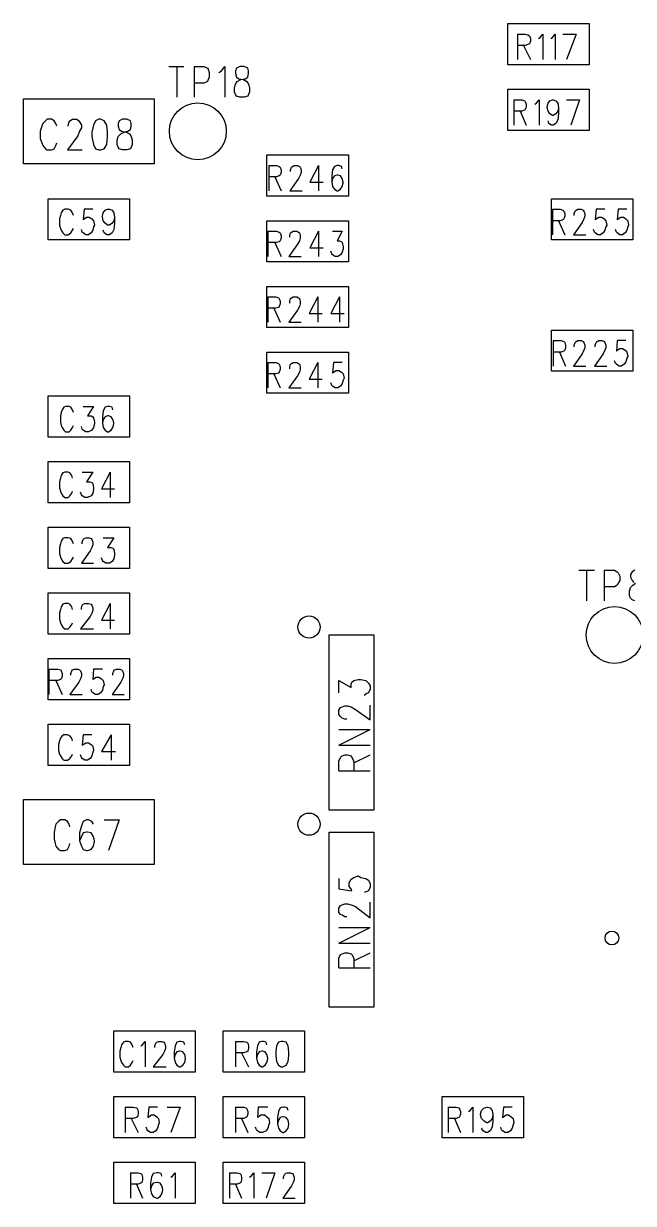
# Model space of a CAD drawing. Extents: x 11.9 to 28.1, y 10.8 to 21.2.
# Drawn here: x 21.648 to 22.345, y 15.767 to 17.114 of the extents above; entities that cross this region are included whole.
import ezdxf

# ---------------------------------------------------------------- set-up
doc = ezdxf.new("R2010")
doc.units = 0
doc.header["$MEASUREMENT"] = 0
doc.layers.add('LAYNR1', color=2, linetype='Continuous')

msp = doc.modelspace()

# ---------------------------------------------------------------- linework, layer by layer
at = {"layer": 'LAYNR1', "color": 7}
for points in [[(22.201, 17.114), (22.294, 17.114)], [(22.201, 17.067), (22.201, 17.114)], [(22.294, 17.114), (22.294, 17.067)], [(22.212, 17.102), (22.212, 17.073)], [(22.212, 17.102), (22.221, 17.102), (22.224, 17.101), (22.226, 17.1), (22.227, 17.097), (22.227, 17.094), (22.226, 17.091), (22.224, 17.09), (22.221, 17.089), (22.212, 17.089)], [(22.236, 17.097), (22.238, 17.098), (22.241, 17.102), (22.241, 17.073)], [(22.25, 17.097), (22.252, 17.098), (22.255, 17.102), (22.255, 17.073)], [(22.264, 17.102), (22.279, 17.102)], [(22.279, 17.102), (22.268, 17.073)], [(22.219, 17.089), (22.227, 17.073)], [(22.294, 17.067), (22.201, 17.067)], [(21.814, 17.065), (21.831, 17.065)], [(21.823, 17.065), (21.823, 17.03)], [(21.843, 17.065), (21.843, 17.03)], [(21.843, 17.065), (21.854, 17.065), (21.858, 17.063), (21.859, 17.062), (21.86, 17.058), (21.86, 17.053), (21.859, 17.05), (21.858, 17.048), (21.854, 17.046), (21.843, 17.046)], [(21.871, 17.058), (21.874, 17.06), (21.878, 17.065), (21.878, 17.03)], [(21.648, 17.028), (21.797, 17.028)], [(21.648, 16.954), (21.648, 17.028)], [(21.797, 17.028), (21.797, 16.954)], [(22.201, 16.992), (22.201, 17.039)], [(22.201, 17.039), (22.294, 17.039)], [(22.208, 17.027), (22.208, 16.998)], [(22.208, 17.027), (22.217, 17.027), (22.22, 17.026), (22.221, 17.025), (22.222, 17.022), (22.222, 17.019), (22.221, 17.016), (22.22, 17.015), (22.217, 17.014), (22.208, 17.014)], [(22.232, 17.022), (22.234, 17.023), (22.237, 17.027), (22.237, 16.998)], [(22.253, 17.009), (22.252, 17.009), (22.249, 17.011), (22.247, 17.014), (22.246, 17.018), (22.246, 17.019), (22.247, 17.023), (22.249, 17.026), (22.252, 17.027), (22.253, 17.027)], [(22.253, 17.027), (22.256, 17.026), (22.258, 17.023), (22.259, 17.018), (22.259, 17.011), (22.258, 17.004), (22.256, 17), (22.253, 16.998)], [(22.268, 17.027), (22.283, 17.027)], [(22.283, 17.027), (22.273, 16.998)], [(22.294, 17.039), (22.294, 16.992)], [(22.215, 17.014), (22.222, 16.998)], [(22.259, 17.018), (22.258, 17.014), (22.256, 17.011), (22.253, 17.009)], [(21.686, 16.997), (21.685, 17), (21.683, 17.003), (21.68, 17.005), (21.675, 17.005), (21.673, 17.003), (21.67, 17), (21.669, 16.997), (21.667, 16.991), (21.667, 16.983), (21.669, 16.978), (21.67, 16.975), (21.673, 16.971), (21.675, 16.97), (21.68, 16.97), (21.683, 16.971), (21.685, 16.975), (21.686, 16.978)], [(21.699, 16.997), (21.699, 16.998), (21.7, 17.002), (21.701, 17.003), (21.704, 17.005), (21.709, 17.005), (21.711, 17.003), (21.712, 17.002), (21.714, 16.998), (21.714, 16.995), (21.712, 16.991), (21.71, 16.986), (21.698, 16.97), (21.715, 16.97)], [(22.253, 16.998), (22.251, 16.998), (22.248, 17), (22.247, 17.003)], [(22.294, 16.992), (22.201, 16.992)], [(21.926, 16.964), (22.019, 16.964)], [(21.926, 16.917), (21.926, 16.964)], [(22.019, 16.964), (22.019, 16.917)], [(21.797, 16.954), (21.648, 16.954)], [(21.928, 16.952), (21.928, 16.923)], [(21.928, 16.952), (21.937, 16.952), (21.94, 16.951), (21.941, 16.95), (21.942, 16.947), (21.942, 16.944), (21.941, 16.941), (21.94, 16.94), (21.937, 16.939), (21.928, 16.939)], [(21.953, 16.945), (21.953, 16.947), (21.954, 16.95), (21.955, 16.951), (21.957, 16.952), (21.961, 16.952), (21.963, 16.951), (21.964, 16.95), (21.965, 16.947), (21.965, 16.944), (21.964, 16.941), (21.962, 16.937), (21.952, 16.923), (21.966, 16.923)], [(21.985, 16.952), (21.975, 16.933), (21.99, 16.933)], [(21.985, 16.952), (21.985, 16.923)], [(22.001, 16.947), (22, 16.94), (22, 16.933), (22.001, 16.928)], [(22.012, 16.948), (22.011, 16.951), (22.008, 16.952), (22.006, 16.952), (22.003, 16.951), (22.001, 16.947)], [(21.935, 16.939), (21.942, 16.923)], [(22.001, 16.937), (22, 16.933)], [(22.012, 16.937), (22.01, 16.94), (22.007, 16.941), (22.006, 16.941), (22.003, 16.94), (22.001, 16.937)], [(22.012, 16.928), (22.013, 16.932), (22.013, 16.933), (22.012, 16.937)], [(22.001, 16.928), (22.003, 16.925), (22.006, 16.923), (22.007, 16.923), (22.01, 16.925), (22.012, 16.928)], [(21.676, 16.914), (21.769, 16.914)], [(21.676, 16.867), (21.676, 16.914)], [(21.769, 16.914), (21.769, 16.867)], [(22.019, 16.917), (21.926, 16.917)], [(22.251, 16.867), (22.251, 16.914)], [(22.251, 16.914), (22.344, 16.914)], [(22.344, 16.914), (22.344, 16.867)], [(21.705, 16.895), (21.704, 16.898), (21.702, 16.901), (21.699, 16.902), (21.695, 16.902), (21.693, 16.901), (21.691, 16.898), (21.69, 16.895), (21.689, 16.891), (21.689, 16.884), (21.69, 16.88), (21.691, 16.878), (21.693, 16.875), (21.695, 16.873), (21.699, 16.873), (21.702, 16.875), (21.704, 16.878), (21.705, 16.88)], [(21.717, 16.902), (21.716, 16.89), (21.717, 16.891)], [(21.727, 16.902), (21.717, 16.902)], [(21.717, 16.891), (21.72, 16.893), (21.723, 16.893), (21.726, 16.891), (21.728, 16.889)], [(21.739, 16.889), (21.738, 16.893), (21.738, 16.894), (21.739, 16.898)], [(21.739, 16.898), (21.741, 16.901), (21.744, 16.902), (21.746, 16.902), (21.749, 16.901), (21.751, 16.898)], [(21.751, 16.898), (21.752, 16.893), (21.752, 16.886), (21.751, 16.879)], [(21.752, 16.893), (21.751, 16.889)], [(22.252, 16.902), (22.252, 16.873)], [(22.252, 16.902), (22.261, 16.902), (22.264, 16.901), (22.265, 16.9), (22.266, 16.897), (22.266, 16.894), (22.265, 16.891), (22.264, 16.89), (22.261, 16.889), (22.252, 16.889)], [(22.281, 16.902), (22.285, 16.902), (22.287, 16.901), (22.288, 16.9), (22.289, 16.897), (22.289, 16.894), (22.288, 16.891), (22.286, 16.887), (22.276, 16.873), (22.29, 16.873)], [(22.277, 16.895), (22.277, 16.897), (22.278, 16.9), (22.279, 16.901), (22.281, 16.902)], [(22.312, 16.902), (22.302, 16.902), (22.301, 16.89), (22.302, 16.891), (22.305, 16.893), (22.308, 16.893), (22.311, 16.891), (22.313, 16.889), (22.314, 16.884)], [(22.337, 16.902), (22.327, 16.902), (22.326, 16.89)], [(22.326, 16.89), (22.327, 16.891), (22.33, 16.893), (22.333, 16.893), (22.336, 16.891), (22.338, 16.889), (22.339, 16.884), (22.338, 16.882), (22.337, 16.878)], [(21.728, 16.882), (21.727, 16.878), (21.725, 16.875), (21.722, 16.873), (21.719, 16.873), (21.716, 16.875), (21.715, 16.876), (21.714, 16.879)], [(21.728, 16.889), (21.729, 16.884), (21.728, 16.882)], [(21.751, 16.889), (21.749, 16.886), (21.746, 16.884), (21.744, 16.884), (21.741, 16.886), (21.739, 16.889)], [(21.751, 16.879), (21.749, 16.875), (21.746, 16.873), (21.743, 16.873), (21.74, 16.875), (21.739, 16.878)], [(21.926, 16.889), (22.019, 16.889)], [(21.926, 16.842), (21.926, 16.889)], [(22.019, 16.889), (22.019, 16.842)], [(22.259, 16.889), (22.266, 16.873)], [(22.314, 16.884), (22.313, 16.882), (22.312, 16.878), (22.31, 16.875), (22.307, 16.873), (22.304, 16.873), (22.301, 16.875), (22.3, 16.876), (22.299, 16.879)], [(22.326, 16.875), (22.325, 16.876), (22.324, 16.879)], [(22.337, 16.878), (22.335, 16.875), (22.332, 16.873), (22.329, 16.873), (22.326, 16.875)], [(21.769, 16.867), (21.676, 16.867)], [(21.927, 16.877), (21.927, 16.848)], [(21.927, 16.877), (21.937, 16.877), (21.94, 16.876), (21.941, 16.875), (21.942, 16.872), (21.942, 16.869), (21.941, 16.866), (21.94, 16.865), (21.937, 16.864), (21.927, 16.864)], [(21.952, 16.87), (21.952, 16.872), (21.953, 16.875), (21.954, 16.876), (21.956, 16.877), (21.96, 16.877), (21.962, 16.876), (21.963, 16.875), (21.964, 16.872), (21.964, 16.869), (21.963, 16.866), (21.961, 16.862), (21.951, 16.848), (21.965, 16.848)], [(21.985, 16.877), (21.975, 16.858), (21.99, 16.858)], [(21.985, 16.877), (21.985, 16.848)], [(22.001, 16.877), (22.012, 16.877), (22.006, 16.866), (22.009, 16.866), (22.011, 16.865), (22.012, 16.864), (22.013, 16.859), (22.013, 16.857), (22.012, 16.853), (22.01, 16.85), (22.007, 16.848), (22.004, 16.848), (22.001, 16.85), (22, 16.851), (21.999, 16.854)], [(22.344, 16.867), (22.251, 16.867)], [(21.935, 16.864), (21.942, 16.848)], [(22.019, 16.842), (21.926, 16.842)], [(21.926, 16.814), (22.019, 16.814)], [(21.926, 16.767), (21.926, 16.814)], [(22.019, 16.814), (22.019, 16.767)], [(21.927, 16.802), (21.927, 16.773)], [(21.927, 16.802), (21.936, 16.802), (21.939, 16.801), (21.94, 16.8), (21.941, 16.797), (21.941, 16.794), (21.94, 16.791), (21.939, 16.79), (21.936, 16.789), (21.927, 16.789)], [(21.956, 16.802), (21.96, 16.802), (21.962, 16.801), (21.963, 16.8), (21.964, 16.797), (21.964, 16.794), (21.963, 16.791), (21.961, 16.787), (21.951, 16.773), (21.965, 16.773)], [(21.952, 16.795), (21.952, 16.797), (21.953, 16.8), (21.954, 16.801), (21.956, 16.802)], [(21.984, 16.802), (21.974, 16.783), (21.989, 16.783)], [(21.984, 16.802), (21.984, 16.773)], [(22.009, 16.802), (21.999, 16.783), (22.014, 16.783)], [(22.009, 16.802), (22.009, 16.773)], [(21.934, 16.789), (21.941, 16.773)], [(22.019, 16.767), (21.926, 16.767)], [(22.251, 16.764), (22.344, 16.764)], [(22.251, 16.717), (22.251, 16.764)], [(22.344, 16.764), (22.344, 16.717)], [(22.253, 16.752), (22.253, 16.723)], [(22.253, 16.752), (22.262, 16.752), (22.265, 16.751), (22.266, 16.75), (22.267, 16.747), (22.267, 16.744), (22.266, 16.741), (22.265, 16.74), (22.262, 16.739), (22.253, 16.739)], [(22.277, 16.745), (22.277, 16.747), (22.278, 16.75), (22.279, 16.751), (22.281, 16.752), (22.285, 16.752), (22.287, 16.751), (22.288, 16.75), (22.289, 16.747), (22.289, 16.744), (22.288, 16.741), (22.286, 16.737), (22.276, 16.723), (22.29, 16.723)], [(22.301, 16.745), (22.301, 16.747), (22.302, 16.75), (22.303, 16.751), (22.305, 16.752), (22.309, 16.752), (22.311, 16.751), (22.312, 16.75), (22.313, 16.747), (22.313, 16.744), (22.312, 16.741), (22.31, 16.737), (22.3, 16.723), (22.314, 16.723)], [(22.336, 16.752), (22.326, 16.752), (22.325, 16.74), (22.326, 16.741), (22.329, 16.743), (22.332, 16.743), (22.335, 16.741), (22.337, 16.739), (22.338, 16.734), (22.337, 16.732), (22.336, 16.728), (22.334, 16.725), (22.331, 16.723), (22.328, 16.723), (22.325, 16.725), (22.324, 16.726), (22.323, 16.729)], [(21.926, 16.739), (22.019, 16.739)], [(21.926, 16.692), (21.926, 16.739)], [(22.019, 16.739), (22.019, 16.692)], [(22.26, 16.739), (22.267, 16.723)], [(21.927, 16.727), (21.927, 16.698)], [(21.927, 16.727), (21.936, 16.727), (21.939, 16.726), (21.94, 16.725), (21.941, 16.722), (21.941, 16.719), (21.94, 16.716), (21.939, 16.715), (21.936, 16.714), (21.927, 16.714)], [(21.956, 16.727), (21.96, 16.727), (21.962, 16.726), (21.963, 16.725), (21.964, 16.722), (21.964, 16.719), (21.963, 16.716), (21.961, 16.712), (21.951, 16.698), (21.965, 16.698)], [(21.952, 16.72), (21.952, 16.722), (21.953, 16.725), (21.954, 16.726), (21.956, 16.727)], [(21.984, 16.727), (21.974, 16.708), (21.989, 16.708)], [(21.984, 16.727), (21.984, 16.698)], [(22.012, 16.727), (22.002, 16.727), (22.001, 16.715)], [(22.001, 16.715), (22.002, 16.716), (22.005, 16.718), (22.008, 16.718), (22.011, 16.716), (22.013, 16.714), (22.014, 16.709), (22.013, 16.707), (22.012, 16.703)], [(22.344, 16.717), (22.251, 16.717)], [(21.934, 16.714), (21.941, 16.698)], [(22.001, 16.7), (22, 16.701), (21.999, 16.704)], [(22.012, 16.703), (22.01, 16.7), (22.007, 16.698), (22.004, 16.698), (22.001, 16.7)], [(22.019, 16.692), (21.926, 16.692)], [(21.676, 16.689), (21.769, 16.689)], [(21.676, 16.642), (21.676, 16.689)], [(21.705, 16.67), (21.704, 16.673), (21.702, 16.676), (21.7, 16.677), (21.696, 16.677), (21.694, 16.676), (21.692, 16.673), (21.691, 16.67), (21.69, 16.666), (21.69, 16.659), (21.691, 16.655), (21.692, 16.653), (21.694, 16.65), (21.696, 16.648), (21.7, 16.648), (21.702, 16.65), (21.704, 16.653), (21.705, 16.655)], [(21.716, 16.677), (21.728, 16.677), (21.721, 16.666), (21.725, 16.666), (21.727, 16.665), (21.728, 16.664), (21.729, 16.659), (21.729, 16.657), (21.728, 16.653), (21.726, 16.65), (21.722, 16.648), (21.719, 16.648), (21.716, 16.65), (21.715, 16.651), (21.714, 16.654)], [(21.75, 16.673), (21.749, 16.676), (21.746, 16.677), (21.744, 16.677), (21.741, 16.676), (21.739, 16.672), (21.738, 16.665), (21.738, 16.658), (21.739, 16.653), (21.741, 16.65), (21.744, 16.648), (21.745, 16.648), (21.748, 16.65), (21.75, 16.653), (21.751, 16.657), (21.751, 16.658), (21.75, 16.662), (21.748, 16.665), (21.745, 16.666), (21.744, 16.666), (21.741, 16.665), (21.739, 16.662), (21.738, 16.658)], [(21.769, 16.689), (21.769, 16.642)], [(21.769, 16.642), (21.676, 16.642)], [(21.676, 16.614), (21.769, 16.614)], [(21.676, 16.567), (21.676, 16.614)], [(21.769, 16.614), (21.769, 16.567)], [(21.704, 16.595), (21.703, 16.598), (21.701, 16.601), (21.699, 16.602), (21.695, 16.602), (21.693, 16.601), (21.691, 16.598), (21.69, 16.595), (21.689, 16.591), (21.689, 16.584), (21.69, 16.58), (21.691, 16.578), (21.693, 16.575), (21.695, 16.573), (21.699, 16.573), (21.701, 16.575), (21.703, 16.578), (21.704, 16.58)], [(21.715, 16.602), (21.727, 16.602), (21.72, 16.591), (21.724, 16.591), (21.726, 16.59), (21.727, 16.589), (21.728, 16.584), (21.728, 16.582), (21.727, 16.578), (21.725, 16.575), (21.721, 16.573), (21.718, 16.573), (21.715, 16.575), (21.714, 16.576), (21.713, 16.579)], [(21.747, 16.602), (21.737, 16.583), (21.752, 16.583)], [(21.747, 16.602), (21.747, 16.573)], [(21.769, 16.567), (21.676, 16.567)], [(21.676, 16.539), (21.769, 16.539)], [(21.676, 16.492), (21.676, 16.539)], [(21.769, 16.539), (21.769, 16.492)], [(21.705, 16.52), (21.704, 16.523), (21.702, 16.526), (21.699, 16.527), (21.695, 16.527), (21.693, 16.526), (21.691, 16.523), (21.69, 16.52), (21.689, 16.516), (21.689, 16.509), (21.69, 16.505), (21.691, 16.503), (21.693, 16.5), (21.695, 16.498), (21.699, 16.498), (21.702, 16.5), (21.704, 16.503), (21.705, 16.505)], [(21.717, 16.526), (21.719, 16.527), (21.723, 16.527), (21.725, 16.526), (21.726, 16.525), (21.727, 16.522), (21.727, 16.519), (21.726, 16.516), (21.724, 16.512), (21.714, 16.498), (21.728, 16.498)], [(21.715, 16.52), (21.715, 16.522), (21.716, 16.525), (21.717, 16.526)], [(21.739, 16.527), (21.751, 16.527)], [(21.751, 16.527), (21.744, 16.516), (21.748, 16.516), (21.75, 16.515), (21.751, 16.514)], [(21.739, 16.5), (21.738, 16.501), (21.737, 16.504)], [(21.751, 16.503), (21.749, 16.5), (21.746, 16.498), (21.742, 16.498), (21.739, 16.5)], [(21.751, 16.514), (21.752, 16.509), (21.752, 16.507), (21.751, 16.503)], [(21.769, 16.492), (21.676, 16.492)], [(22.282, 16.49), (22.3, 16.49)], [(22.291, 16.49), (22.291, 16.455)], [(22.311, 16.49), (22.311, 16.455)], [(22.311, 16.49), (22.323, 16.49), (22.326, 16.488), (22.327, 16.487), (22.329, 16.483), (22.329, 16.478), (22.327, 16.475), (22.326, 16.473), (22.323, 16.471), (22.311, 16.471)], [(22.346, 16.49), (22.343, 16.488), (22.341, 16.485), (22.341, 16.482), (22.343, 16.478), (22.345, 16.476)], [(22.346, 16.455), (22.343, 16.456), (22.341, 16.458), (22.34, 16.461), (22.34, 16.466), (22.341, 16.47), (22.344, 16.473), (22.347, 16.475)], [(21.676, 16.464), (21.769, 16.464)], [(21.676, 16.417), (21.676, 16.464)], [(21.769, 16.464), (21.769, 16.417)], [(21.704, 16.445), (21.703, 16.448), (21.701, 16.451), (21.699, 16.452), (21.695, 16.452), (21.693, 16.451), (21.691, 16.448), (21.69, 16.445), (21.689, 16.441), (21.689, 16.434), (21.69, 16.43), (21.691, 16.428), (21.693, 16.425), (21.695, 16.423), (21.699, 16.423), (21.701, 16.425), (21.703, 16.428), (21.704, 16.43)], [(21.714, 16.445), (21.714, 16.447), (21.715, 16.45), (21.716, 16.451), (21.718, 16.452), (21.722, 16.452), (21.725, 16.451), (21.726, 16.45), (21.727, 16.447), (21.727, 16.444), (21.726, 16.441), (21.724, 16.437), (21.713, 16.423), (21.728, 16.423)], [(21.747, 16.452), (21.737, 16.433), (21.752, 16.433)], [(21.747, 16.452), (21.747, 16.423)], [(21.769, 16.417), (21.676, 16.417)], [(21.997, 16.216), (21.997, 16.416)], [(21.997, 16.416), (22.048, 16.416)], [(22.048, 16.416), (22.048, 16.216)], [(21.676, 16.342), (21.676, 16.389)], [(21.676, 16.389), (21.769, 16.389)], [(21.769, 16.389), (21.769, 16.342)], [(21.677, 16.377), (21.677, 16.348)], [(21.677, 16.377), (21.687, 16.377), (21.69, 16.376), (21.691, 16.375), (21.692, 16.372), (21.692, 16.369), (21.691, 16.366), (21.69, 16.365), (21.687, 16.364), (21.677, 16.364)], [(21.702, 16.37), (21.702, 16.372), (21.703, 16.375), (21.704, 16.376), (21.706, 16.377), (21.71, 16.377), (21.712, 16.376), (21.713, 16.375), (21.714, 16.372), (21.714, 16.369), (21.713, 16.366), (21.711, 16.362), (21.701, 16.348), (21.715, 16.348)], [(21.738, 16.377), (21.728, 16.377), (21.727, 16.365), (21.728, 16.366), (21.731, 16.368), (21.734, 16.368), (21.737, 16.366), (21.739, 16.364), (21.74, 16.359), (21.739, 16.357), (21.738, 16.353), (21.736, 16.35), (21.733, 16.348), (21.73, 16.348), (21.727, 16.35), (21.726, 16.351), (21.725, 16.354)], [(21.75, 16.37), (21.75, 16.372), (21.751, 16.375), (21.752, 16.376), (21.754, 16.377), (21.758, 16.377), (21.76, 16.376), (21.761, 16.375), (21.762, 16.372), (21.762, 16.369), (21.761, 16.366), (21.759, 16.362), (21.749, 16.348), (21.763, 16.348)], [(21.685, 16.364), (21.692, 16.348)], [(22.008, 16.35), (22.008, 16.364), (22.022, 16.356), (22.022, 16.36), (22.023, 16.362), (22.025, 16.364), (22.03, 16.365), (22.033, 16.365), (22.039, 16.364), (22.042, 16.361), (22.044, 16.358), (22.044, 16.354), (22.042, 16.35), (22.04, 16.349), (22.037, 16.347)], [(21.769, 16.342), (21.676, 16.342)], [(22.017, 16.32), (22.015, 16.32), (22.012, 16.321), (22.01, 16.323), (22.008, 16.325), (22.008, 16.33), (22.01, 16.333), (22.012, 16.334), (22.015, 16.335), (22.018, 16.335), (22.022, 16.334), (22.027, 16.331), (22.044, 16.319), (22.044, 16.336)], [(21.676, 16.314), (21.769, 16.314)], [(21.676, 16.267), (21.676, 16.314)], [(21.769, 16.314), (21.769, 16.267)], [(21.694, 16.302), (21.692, 16.301), (21.69, 16.298), (21.689, 16.295), (21.688, 16.291), (21.688, 16.284), (21.689, 16.28), (21.69, 16.278), (21.692, 16.275), (21.694, 16.273)], [(21.704, 16.295), (21.703, 16.298), (21.701, 16.301), (21.698, 16.302), (21.694, 16.302)], [(21.726, 16.302), (21.716, 16.302), (21.715, 16.29), (21.716, 16.291), (21.719, 16.293), (21.722, 16.293), (21.725, 16.291), (21.727, 16.289), (21.728, 16.284)], [(21.748, 16.302), (21.737, 16.283), (21.753, 16.283)], [(21.748, 16.302), (21.748, 16.273)], [(22.008, 16.29), (22.044, 16.308)], [(22.008, 16.308), (22.044, 16.308)], [(22.008, 16.29), (22.044, 16.29)], [(21.694, 16.273), (21.698, 16.273), (21.701, 16.275), (21.703, 16.278), (21.704, 16.28)], [(21.728, 16.284), (21.727, 16.282), (21.726, 16.278), (21.724, 16.275), (21.721, 16.273), (21.718, 16.273), (21.715, 16.275), (21.714, 16.276), (21.713, 16.279)], [(22.008, 16.261), (22.008, 16.272), (22.01, 16.276), (22.012, 16.278), (22.015, 16.279), (22.018, 16.279), (22.022, 16.278), (22.023, 16.276), (22.025, 16.272), (22.025, 16.261)], [(22.025, 16.27), (22.044, 16.279)], [(21.769, 16.267), (21.676, 16.267)], [(22.008, 16.261), (22.044, 16.261)], [(21.648, 16.228), (21.797, 16.228)], [(21.648, 16.154), (21.648, 16.228)], [(21.797, 16.228), (21.797, 16.154)], [(21.701, 16.197), (21.7, 16.2), (21.698, 16.203), (21.695, 16.205), (21.69, 16.205), (21.688, 16.203), (21.685, 16.2), (21.684, 16.197), (21.683, 16.191), (21.683, 16.183), (21.684, 16.178), (21.685, 16.175), (21.688, 16.171), (21.69, 16.17), (21.695, 16.17), (21.698, 16.171), (21.7, 16.175), (21.701, 16.178)], [(21.728, 16.2), (21.726, 16.203), (21.722, 16.205), (21.72, 16.205), (21.716, 16.203), (21.714, 16.198), (21.712, 16.19), (21.712, 16.181), (21.714, 16.175), (21.716, 16.171), (21.72, 16.17), (21.721, 16.17), (21.725, 16.171), (21.728, 16.175), (21.729, 16.18), (21.729, 16.181), (21.728, 16.186), (21.725, 16.19), (21.721, 16.191), (21.72, 16.191), (21.716, 16.19), (21.714, 16.186), (21.712, 16.181)], [(21.74, 16.205), (21.757, 16.205)], [(21.757, 16.205), (21.745, 16.17)], [(22.048, 16.216), (21.997, 16.216)], [(21.997, 15.991), (21.997, 16.191)], [(21.997, 16.191), (22.048, 16.191)], [(22.048, 16.191), (22.048, 15.991)], [(21.797, 16.154), (21.648, 16.154)], [(22.008, 16.138), (22.008, 16.126)], [(22.022, 16.137), (22.025, 16.139)], [(22.025, 16.139), (22.03, 16.141)], [(22.03, 16.141), (22.033, 16.139)], [(22.033, 16.139), (22.039, 16.138)], [(22.039, 16.138), (22.042, 16.136)], [(22.008, 16.126), (22.023, 16.124)], [(22.02, 16.133), (22.022, 16.137)], [(22.02, 16.129), (22.02, 16.133)], [(22.022, 16.126), (22.02, 16.129)], [(22.023, 16.124), (22.022, 16.126)], [(22.042, 16.124), (22.04, 16.123)], [(22.042, 16.136), (22.044, 16.132)], [(22.044, 16.128), (22.042, 16.124)], [(22.044, 16.132), (22.044, 16.128)], [(22.04, 16.123), (22.037, 16.122)], [(22.044, 16.093), (22.044, 16.111)], [(22.008, 16.104), (22.01, 16.107)], [(22.008, 16.099), (22.008, 16.104)], [(22.01, 16.097), (22.008, 16.099)], [(22.01, 16.107), (22.012, 16.108)], [(22.012, 16.096), (22.01, 16.097)], [(22.012, 16.108), (22.015, 16.109)], [(22.015, 16.109), (22.018, 16.109)], [(22.018, 16.109), (22.022, 16.108)], [(22.022, 16.108), (22.027, 16.106)], [(22.027, 16.106), (22.044, 16.093)], [(22.015, 16.094), (22.012, 16.096)], [(22.017, 16.094), (22.015, 16.094)], [(22.008, 16.064), (22.044, 16.082)], [(22.008, 16.082), (22.044, 16.082)], [(22.008, 16.064), (22.044, 16.064)], [(22.008, 16.047), (22.01, 16.051)], [(22.008, 16.036), (22.008, 16.047)], [(22.01, 16.051), (22.012, 16.052)], [(22.012, 16.052), (22.015, 16.053)], [(22.015, 16.053), (22.018, 16.053)], [(22.018, 16.053), (22.022, 16.052)], [(22.022, 16.052), (22.023, 16.051)], [(22.023, 16.051), (22.025, 16.047)], [(22.025, 16.044), (22.044, 16.053)], [(22.025, 16.047), (22.025, 16.036)], [(22.008, 16.036), (22.044, 16.036)], [(22.048, 15.991), (21.997, 15.991)], [(21.751, 15.917), (21.751, 15.964)], [(21.751, 15.964), (21.844, 15.964)], [(21.844, 15.964), (21.844, 15.917)], [(21.876, 15.917), (21.876, 15.964)], [(21.876, 15.964), (21.969, 15.964)], [(21.969, 15.964), (21.969, 15.917)], [(21.773, 15.945), (21.772, 15.948), (21.77, 15.951), (21.768, 15.952), (21.764, 15.952), (21.762, 15.951), (21.76, 15.948), (21.759, 15.945), (21.758, 15.941), (21.758, 15.934), (21.759, 15.93), (21.76, 15.928), (21.762, 15.925), (21.764, 15.923), (21.768, 15.923), (21.77, 15.925), (21.772, 15.928), (21.773, 15.93)], [(21.782, 15.947), (21.784, 15.948), (21.787, 15.952), (21.787, 15.923)], [(21.798, 15.945), (21.798, 15.947), (21.799, 15.95), (21.8, 15.951), (21.802, 15.952), (21.806, 15.952), (21.808, 15.951), (21.809, 15.95), (21.81, 15.947), (21.81, 15.944), (21.809, 15.941), (21.807, 15.937), (21.796, 15.923), (21.811, 15.923)], [(21.832, 15.948), (21.831, 15.951), (21.828, 15.952), (21.826, 15.952), (21.823, 15.951), (21.821, 15.947), (21.82, 15.94), (21.82, 15.933), (21.821, 15.928), (21.823, 15.925), (21.826, 15.923), (21.827, 15.923), (21.83, 15.925), (21.832, 15.928), (21.833, 15.932), (21.833, 15.933), (21.832, 15.937), (21.83, 15.94), (21.827, 15.941), (21.826, 15.941), (21.823, 15.94), (21.821, 15.937), (21.82, 15.933)], [(21.89, 15.952), (21.89, 15.923)], [(21.89, 15.952), (21.899, 15.952), (21.903, 15.951), (21.904, 15.95), (21.905, 15.947), (21.905, 15.944), (21.904, 15.941), (21.903, 15.94), (21.899, 15.939), (21.89, 15.939)], [(21.917, 15.951), (21.915, 15.947), (21.914, 15.94), (21.914, 15.933), (21.915, 15.928), (21.917, 15.925)], [(21.926, 15.948), (21.925, 15.951), (21.922, 15.952), (21.92, 15.952), (21.917, 15.951)], [(21.939, 15.951), (21.937, 15.947), (21.936, 15.94), (21.936, 15.936), (21.937, 15.929), (21.939, 15.925)], [(21.942, 15.952), (21.939, 15.951)], [(21.951, 15.94), (21.95, 15.947), (21.948, 15.951), (21.944, 15.952), (21.942, 15.952)], [(21.897, 15.939), (21.905, 15.923)], [(21.917, 15.94), (21.915, 15.937), (21.914, 15.933)], [(21.917, 15.925), (21.92, 15.923), (21.921, 15.923), (21.924, 15.925), (21.926, 15.928), (21.927, 15.932), (21.927, 15.933), (21.926, 15.937), (21.924, 15.94), (21.921, 15.941), (21.92, 15.941), (21.917, 15.94)], [(21.939, 15.925), (21.942, 15.923), (21.944, 15.923), (21.948, 15.925), (21.95, 15.929), (21.951, 15.936)], [(21.951, 15.936), (21.951, 15.94)], [(21.844, 15.917), (21.751, 15.917)], [(21.969, 15.917), (21.876, 15.917)], [(21.751, 15.889), (21.844, 15.889)], [(21.751, 15.842), (21.751, 15.889)], [(21.844, 15.889), (21.844, 15.842)], [(21.876, 15.842), (21.876, 15.889)], [(21.876, 15.889), (21.969, 15.889)], [(21.969, 15.889), (21.969, 15.842)], [(22.126, 15.889), (22.219, 15.889)], [(22.126, 15.842), (22.126, 15.889)], [(22.219, 15.889), (22.219, 15.842)], [(21.764, 15.877), (21.764, 15.848)], [(21.764, 15.877), (21.773, 15.877), (21.777, 15.876), (21.778, 15.875), (21.779, 15.872), (21.779, 15.869), (21.778, 15.866), (21.777, 15.865), (21.773, 15.864), (21.764, 15.864)], [(21.801, 15.877), (21.791, 15.877), (21.79, 15.865), (21.791, 15.866), (21.794, 15.868), (21.797, 15.868), (21.8, 15.866), (21.802, 15.864), (21.803, 15.859)], [(21.812, 15.877), (21.827, 15.877)], [(21.827, 15.877), (21.816, 15.848)], [(21.89, 15.877), (21.89, 15.848)], [(21.89, 15.877), (21.899, 15.877), (21.902, 15.876), (21.903, 15.875), (21.904, 15.872), (21.904, 15.869), (21.903, 15.866), (21.902, 15.865), (21.899, 15.864), (21.89, 15.864)], [(21.927, 15.877), (21.916, 15.877), (21.915, 15.865), (21.916, 15.866), (21.919, 15.868), (21.923, 15.868), (21.926, 15.866), (21.928, 15.864), (21.929, 15.859), (21.928, 15.857), (21.927, 15.853), (21.925, 15.85), (21.921, 15.848), (21.918, 15.848), (21.915, 15.85), (21.914, 15.851), (21.913, 15.854)], [(21.95, 15.873), (21.949, 15.876), (21.946, 15.877), (21.944, 15.877), (21.941, 15.876), (21.939, 15.872), (21.938, 15.865), (21.938, 15.858), (21.939, 15.853), (21.941, 15.85), (21.944, 15.848), (21.945, 15.848), (21.948, 15.85), (21.95, 15.853), (21.951, 15.857), (21.951, 15.858), (21.95, 15.862), (21.948, 15.865), (21.945, 15.866), (21.944, 15.866), (21.941, 15.865), (21.939, 15.862), (21.938, 15.858)], [(22.133, 15.877), (22.133, 15.848)], [(22.133, 15.877), (22.142, 15.877), (22.145, 15.876), (22.146, 15.875), (22.147, 15.872), (22.147, 15.869), (22.146, 15.866), (22.145, 15.865), (22.142, 15.864), (22.133, 15.864)], [(22.156, 15.872), (22.158, 15.873), (22.161, 15.877), (22.161, 15.848)], [(22.184, 15.868), (22.183, 15.864), (22.181, 15.861), (22.178, 15.859), (22.177, 15.859), (22.174, 15.861), (22.171, 15.864), (22.17, 15.868), (22.17, 15.869), (22.171, 15.873), (22.174, 15.876), (22.177, 15.877), (22.178, 15.877), (22.181, 15.876), (22.183, 15.873), (22.184, 15.868), (22.184, 15.861), (22.183, 15.854), (22.181, 15.85), (22.178, 15.848), (22.176, 15.848), (22.173, 15.85), (22.171, 15.853)], [(22.206, 15.877), (22.196, 15.877), (22.195, 15.865), (22.196, 15.866), (22.199, 15.868), (22.202, 15.868), (22.205, 15.866), (22.207, 15.864), (22.208, 15.859), (22.207, 15.857), (22.206, 15.853), (22.204, 15.85), (22.201, 15.848), (22.198, 15.848), (22.195, 15.85), (22.194, 15.851), (22.193, 15.854)], [(21.771, 15.864), (21.779, 15.848)], [(21.803, 15.859), (21.802, 15.857), (21.801, 15.853), (21.799, 15.85), (21.796, 15.848), (21.793, 15.848), (21.79, 15.85), (21.789, 15.851), (21.788, 15.854)], [(21.897, 15.864), (21.904, 15.848)], [(22.14, 15.864), (22.147, 15.848)], [(21.844, 15.842), (21.751, 15.842)], [(21.969, 15.842), (21.876, 15.842)], [(22.219, 15.842), (22.126, 15.842)], [(21.751, 15.814), (21.844, 15.814)], [(21.751, 15.767), (21.751, 15.814)], [(21.844, 15.814), (21.844, 15.767)], [(21.876, 15.814), (21.969, 15.814)], [(21.876, 15.767), (21.876, 15.814)], [(21.969, 15.814), (21.969, 15.767)], [(21.77, 15.802), (21.77, 15.773)], [(21.77, 15.802), (21.779, 15.802), (21.782, 15.801), (21.783, 15.8), (21.784, 15.797), (21.784, 15.794), (21.783, 15.791), (21.782, 15.79), (21.779, 15.789), (21.77, 15.789)], [(21.806, 15.798), (21.805, 15.801), (21.802, 15.802), (21.8, 15.802), (21.796, 15.801), (21.794, 15.797), (21.793, 15.79), (21.793, 15.783), (21.794, 15.778), (21.796, 15.775), (21.8, 15.773), (21.801, 15.773), (21.804, 15.775), (21.806, 15.778), (21.807, 15.782), (21.807, 15.783), (21.806, 15.787), (21.804, 15.79), (21.801, 15.791), (21.8, 15.791), (21.796, 15.79), (21.794, 15.787), (21.793, 15.783)], [(21.816, 15.797), (21.818, 15.798), (21.821, 15.802), (21.821, 15.773)], [(21.883, 15.802), (21.883, 15.773)], [(21.883, 15.802), (21.892, 15.802), (21.895, 15.801), (21.896, 15.8), (21.897, 15.797), (21.897, 15.794), (21.896, 15.791), (21.895, 15.79), (21.892, 15.789), (21.883, 15.789)], [(21.906, 15.797), (21.908, 15.798), (21.911, 15.802), (21.911, 15.773)], [(21.92, 15.802), (21.935, 15.802)], [(21.935, 15.802), (21.925, 15.773)], [(21.945, 15.795), (21.945, 15.797), (21.946, 15.8), (21.947, 15.801), (21.949, 15.802), (21.953, 15.802), (21.955, 15.801), (21.956, 15.8), (21.957, 15.797), (21.957, 15.794), (21.956, 15.791), (21.954, 15.787), (21.944, 15.773), (21.958, 15.773)], [(21.777, 15.789), (21.784, 15.773)], [(21.89, 15.789), (21.897, 15.773)], [(21.844, 15.767), (21.751, 15.767)], [(21.969, 15.767), (21.876, 15.767)]]:
    msp.add_lwpolyline(points, dxfattribs=at)
for points in [[(21.895, 17.065), (21.891, 17.063), (21.89, 17.06), (21.89, 17.057), (21.891, 17.053), (21.894, 17.051), (21.899, 17.05), (21.903, 17.048), (21.905, 17.045), (21.906, 17.041), (21.906, 17.036), (21.905, 17.033), (21.904, 17.031), (21.9, 17.03), (21.895, 17.03), (21.891, 17.031), (21.89, 17.033), (21.889, 17.036), (21.889, 17.041), (21.89, 17.045), (21.892, 17.048), (21.896, 17.05), (21.901, 17.051), (21.904, 17.053), (21.905, 17.057), (21.905, 17.06), (21.904, 17.063), (21.9, 17.065), (21.895, 17.065)], [(21.734, 17.005), (21.73, 17.003), (21.728, 16.998), (21.726, 16.99), (21.726, 16.985), (21.728, 16.976), (21.73, 16.971), (21.734, 16.97), (21.736, 16.97), (21.74, 16.971), (21.743, 16.976), (21.744, 16.985), (21.744, 16.99), (21.743, 16.998), (21.74, 17.003), (21.736, 17.005), (21.734, 17.005)], [(21.761, 17.005), (21.757, 17.003), (21.756, 17), (21.756, 16.997), (21.757, 16.993), (21.76, 16.991), (21.765, 16.99), (21.769, 16.988), (21.771, 16.985), (21.772, 16.981), (21.772, 16.976), (21.771, 16.973), (21.77, 16.971), (21.766, 16.97), (21.761, 16.97), (21.757, 16.971), (21.756, 16.973), (21.755, 16.976), (21.755, 16.981), (21.756, 16.985), (21.759, 16.988), (21.763, 16.99), (21.767, 16.991), (21.77, 16.993), (21.771, 16.997), (21.771, 17), (21.77, 17.003), (21.766, 17.005), (21.761, 17.005)]]:
    msp.add_lwpolyline(points, close=True, dxfattribs=at)
for centre, radius in [((21.847, 16.991), 0.0325), ((22.323, 16.416), 0.0325), ((21.974, 16.425), 0.0127), ((21.974, 16.2), 0.0127), ((22.32, 16.07), 0.00787)]:
    msp.add_circle(centre, radius, dxfattribs=at)

doc.saveas('drawing.dxf')
